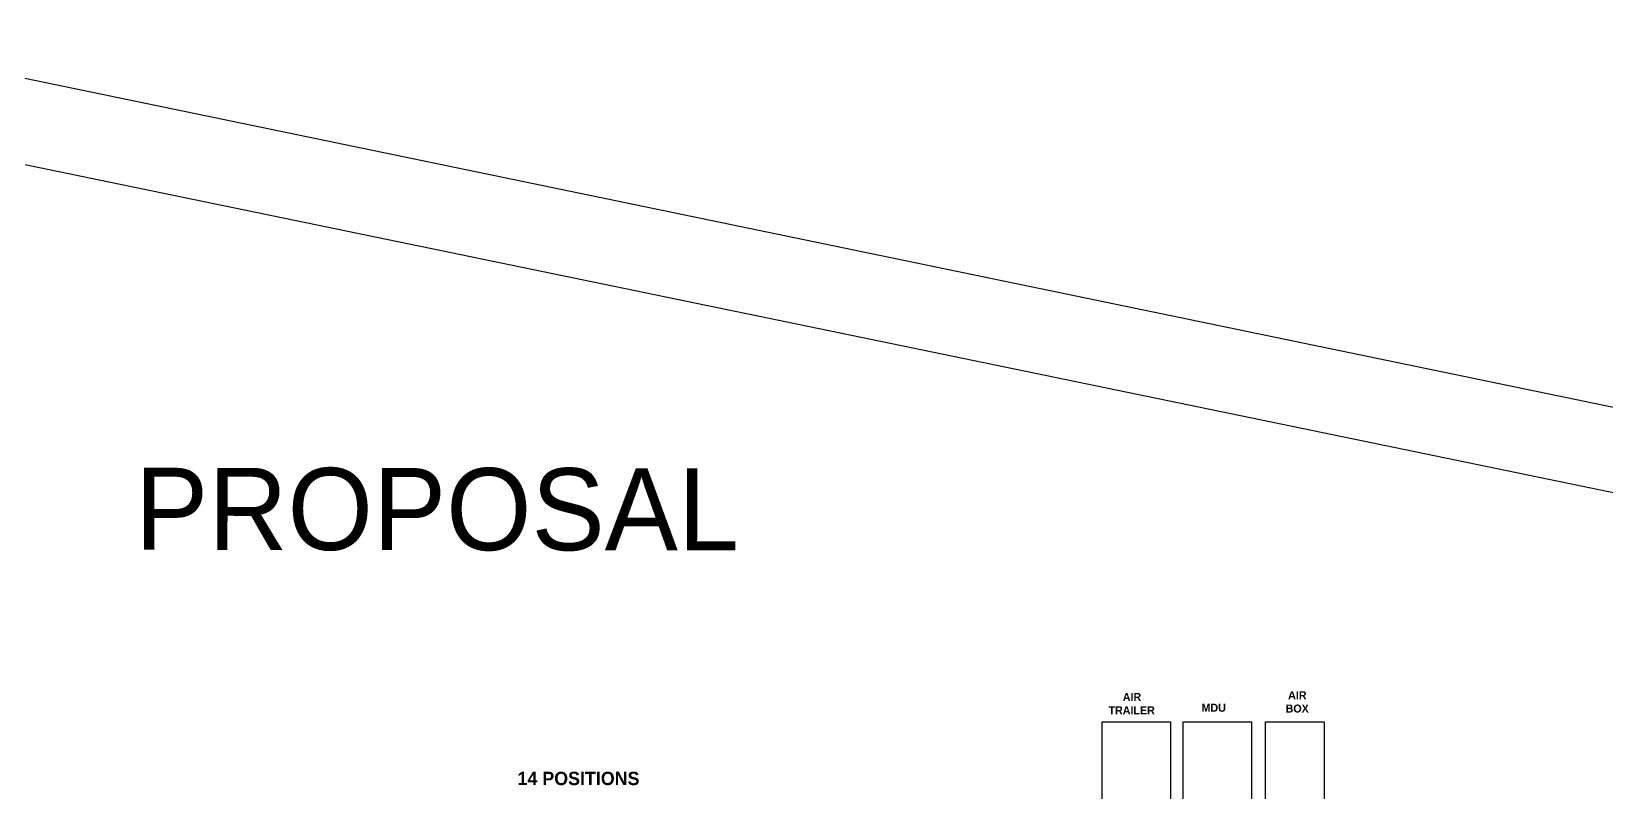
# Model space of a CAD drawing. Header units: inches. Extents: x -116118 to 73671, y 138219 to 302509.
# Drawn here: x -66402 to 10345, y 265404 to 302509 of the extents above; entities that cross this region are included whole.
import ezdxf

# ---------------------------------------------------------------- set-up
doc = ezdxf.new("R2010")
doc.units = ezdxf.units.IN
doc.header["$MEASUREMENT"] = 0
doc.layers.get('0').update_dxf_attribs({"color": 250})
doc.layers.add('2-Entrepot', color=164, linetype='Continuous', plot=False)
doc.layers.add('EXTERIEUR', color=6, linetype='Continuous')
doc.layers.add('NEW EQUIPEMENT', color=10, linetype='Continuous')
doc.layers.add('TEXT', color=172, linetype='Continuous', lineweight=20)
doc.styles.add('STYLE_GENERE_3', font='ARIALN.TTF')

# ---------------------------------------------------------------- blocks, each defined once
blk = doc.blocks.new('SETUP')
at = {"ltscale": 100}
for points in [[(8031, -26209), (10586, -26209), (10586, -35862), (8031, -35862)], [(11065, -26209), (13620, -26209), (13620, -35862), (11065, -35862)], [(5295, -29655), (7504, -29655), (7504, -35862), (5295, -35862)]]:
    blk.add_lwpolyline(points, close=True, dxfattribs=at)
at = {"layer": '2-Entrepot', "color": 0, "ltscale": 100, "char_height": 300, "width": 1609.51, "attachment_point": 1, "rotation": 180}
for s, insert in [('\\pi490.47;{\\fUPS Sans|b1|i0|c0|p2;AIR \\P\\pi397.61;BOX}', (7144, -37008)), ('{\\fUPS Sans|b1|i0|c0|p2;MDU}', (9898, -36538)), ('\\pi490.47;{\\fUPS Sans|b1|i0|c0|p2;AIR \\P\\pi-45.247;TRAILER}', (13341, -36944))]:
    blk.add_mtext(s, dxfattribs=dict(at, insert=insert))
at = {"layer": 'TEXT', "color": 0, "ltscale": 2, "insert": (42808, -33987, -178133), "char_height": 500, "width": 19543.38, "attachment_point": 1, "rotation": 180, "style": 'STYLE_GENERE_3'}
blk.add_mtext('\\pi7271.7;{\\fUPS Sans Bold|b0|i0|c0|p2;14 POSITIONS}', dxfattribs=at)

msp = doc.modelspace()

# ---------------------------------------------------------------- linework, layer by layer
at = {"layer": 'EXTERIEUR', "lineweight": 25, "ltscale": 100}
for p, q in [((-77682, 302509), (13893, 283533)), ((29446, 276140), (-77734, 298273))]:
    msp.add_line(p, q, dxfattribs=at)

# ---------------------------------------------------------------- block references
at = {"xscale": 1.3, "yscale": 1.3, "zscale": 1.3, "rotation": 180}
msp.add_blockref('SETUP', (3479, 222232), dxfattribs=at)

# ---------------------------------------------------------------- texts
at = {"layer": 'NEW EQUIPEMENT', "color": 250, "lineweight": 25, "ltscale": 100}
msp.add_text('PROPOSAL', height=4000, rotation=359.93456, dxfattribs=at).set_placement((-61358, 277239))

doc.saveas('drawing.dxf')
